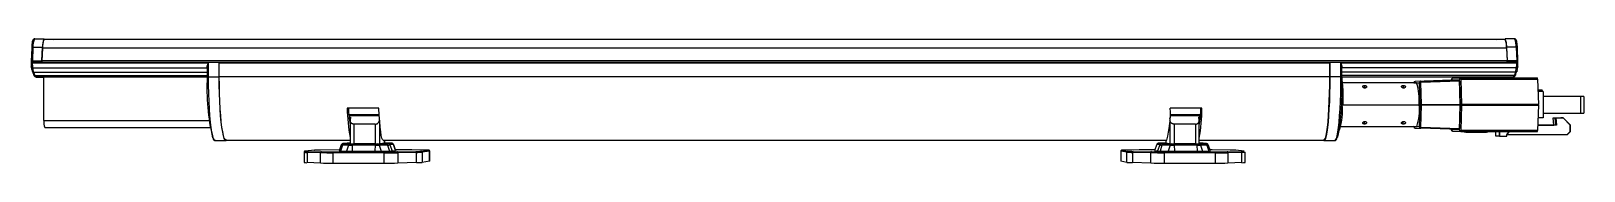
# Model space of a CAD drawing. Header units: millimetres. Extents: x -131 to 144, y -19 to 3.
import ezdxf

# ---------------------------------------------------------------- set-up
doc = ezdxf.new("R2010")
doc.units = ezdxf.units.MM

msp = doc.modelspace()

# ---------------------------------------------------------------- linework, layer by layer
at = {"color": 7, "linetype": 'Continuous', "lineweight": 25}
for p, q in [((-130.16, 3.09), (-128.47, 3.09)), ((-128.47, 3.09), (-126.86, 2.96)), ((130.47, 2.96), (-128.47, 2.96)), ((129.02, 2.96), (130.48, 3.09)), ((132.17, 3.09), (130.48, 3.09)), ((-130.68, 1.53), (-130.79, -0.87)), ((-130.45, 1.6), (-130.56, -0.8)), ((-130.45, 1.6), (-128.76, 1.6)), ((-128.87, -0.8), (-128.76, 1.6)), ((-128.76, 1.47), (-128.86, -0.8)), ((130.74, 1.47), (-128.76, 1.47)), ((130.74, 1.6), (130.84, -0.8)), ((132.43, 1.6), (130.74, 1.6)), ((130.74, 1.47), (130.83, -0.8)), ((132.43, 1.6), (132.53, -0.8)), ((132.76, -0.87), (132.66, 1.53)), ((-130.79, -0.87), (-130.79, -1.01)), ((-130.79, -1.01), (-130.79, -1.16)), ((-130.79, -1.16), (-130.79, -1.16)), ((-130.57, -1.01), (-130.57, -1.16)), ((-130.57, -1.01), (-128.88, -1.01)), ((-130.57, -1.16), (-99.35, -1.16)), ((-130.56, -0.8), (-128.87, -0.8)), ((-128.88, -1.04), (-128.88, -1.01)), ((-128.88, -1.04), (-97.44, -1.04)), ((130.83, -0.8), (-128.86, -0.8)), ((-128.83, -1.04), (-128.86, -1.04)), ((-128.86, -1.04), (130.83, -1.04)), ((-99.58, -1.9), (-99.58, -3.65)), ((-99.35, -3.64), (-99.35, -1.16)), ((-97.44, -3.64), (-97.44, -1.04)), ((-97.44, -1.04), (-97.43, -1.04)), ((99.4, -1.22), (-97.43, -1.22)), ((-97.43, -3.64), (-97.43, -1.22)), ((99.39, -1.09), (-97.42, -1.09)), ((-97.31, -1.05), (99.29, -1.05)), ((99.41, -1.04), (99.4, -1.04)), ((99.4, -3.64), (99.4, -1.22)), ((99.41, -1.04), (99.41, -3.64)), ((99.41, -1.04), (130.84, -1.04)), ((101.32, -1.16), (132.53, -1.16)), ((101.32, -1.16), (101.32, -3.64)), ((101.55, -3.65), (101.55, -1.9)), ((132.53, -0.8), (130.84, -0.8)), ((130.84, -1.01), (130.84, -1.04)), ((132.53, -1.01), (130.84, -1.01)), ((132.53, -1.01), (132.53, -1.16)), ((132.76, -1.01), (132.76, -0.87)), ((132.76, -1.16), (132.76, -1.01)), ((132.76, -1.16), (132.76, -1.16)), ((-130.37, -2.78), (-99.58, -2.78)), ((-129.89, -3.66), (-128.52, -3.71)), ((-129.89, -3.66), (-129.88, -3.67)), ((-128.52, -3.61), (-99.58, -3.61)), ((-128.52, -11.39), (-128.52, -3.61)), ((-99.58, -3.65), (-99.58, -3.65)), ((-99.35, -3.64), (-97.44, -3.64)), ((99.4, -3.64), (-97.43, -3.64)), ((101.32, -3.64), (99.41, -3.64)), ((132.35, -2.78), (101.55, -2.78)), ((101.55, -3.65), (101.55, -3.65)), ((123.26, -3.72), (101.55, -3.72)), ((114.8, -4.72), (101.66, -4.72)), ((114.3, -4.71), (115.3, -4.68)), ((114.3, -4.7), (114.3, -4.72)), ((120.97, -4.23), (114.55, -4.45)), ((115.55, -4.42), (114.55, -4.45)), ((115.42, -8.58), (115.3, -4.68)), ((122.39, -4.38), (115.53, -4.61)), ((115.65, -8.52), (115.53, -4.61)), ((115.55, -4.42), (122.36, -4.18)), ((120.94, -4.14), (120.93, -4.23)), ((120.94, -4.14), (122.39, -4.1)), ((120.97, -4.23), (122.36, -4.18)), ((122.64, -3.84), (121.18, -3.89)), ((122.53, -8.58), (122.39, -4.1)), ((122.39, -4.38), (122.52, -8.52)), ((136.19, -3.84), (122.65, -3.84)), ((122.82, -8.52), (122.68, -4.03)), ((122.68, -4.03), (136.22, -4.03)), ((123.13, -3.84), (123.28, -3.7)), ((123.21, -3.84), (123.34, -3.7)), ((123.39, -3.84), (123.55, -3.69)), ((123.47, -3.84), (123.61, -3.69)), ((123.66, -3.84), (123.82, -3.68)), ((123.74, -3.84), (123.88, -3.68)), ((124.37, -3.68), (124.39, -3.84)), ((124.96, -3.84), (124.79, -3.68)), ((124.89, -3.69), (124.91, -3.79)), ((124.98, -3.84), (125.14, -3.68)), ((125.06, -3.84), (125.21, -3.68)), ((125.69, -3.68), (125.72, -3.84)), ((126.28, -3.84), (126.12, -3.68)), ((126.22, -3.69), (126.23, -3.79)), ((126.3, -3.84), (126.47, -3.68)), ((126.39, -3.84), (126.53, -3.68)), ((127.02, -3.68), (127.04, -3.84)), ((127.61, -3.84), (127.44, -3.68)), ((127.54, -3.69), (127.55, -3.79)), ((128.12, -3.84), (127.96, -3.69)), ((128.06, -3.69), (128.07, -3.79)), ((128.64, -3.84), (128.48, -3.69)), ((130.27, -3.72), (128.51, -3.72)), ((130.27, -3.72), (131.91, -3.67)), ((130.27, -3.72), (130.28, -3.72)), ((130.28, -3.72), (131.92, -3.66)), ((131.91, -3.67), (131.92, -3.66)), ((136.22, -4.03), (136.38, -8.52)), ((101.6, -6.43), (101.6, -8.58)), ((101.75, -8.58), (101.75, -6.43)), ((137.04, -6), (136.29, -6)), ((137.24, -6.25), (136.3, -6.25)), ((137.24, -6.25), (137.24, -10.91)), ((143.84, -7.12), (137.24, -7.12)), ((143.84, -7.12), (143.84, -10.05)), ((144.45, -7.12), (143.84, -7.12)), ((144.45, -7.12), (144.45, -10.04)), ((-69.14, -9.19), (-74.76, -9.19)), ((-69.08, -10.36), (-74.45, -10.36)), ((-74.41, -10.78), (-74.17, -10.78)), ((-74.17, -10.78), (-74.21, -11.32)), ((71.04, -11.04), (71.04, -10.95)), ((71.05, -10.86), (71.08, -11.32)), ((76.49, -10.36), (71.07, -10.36)), ((76.75, -9.19), (71.12, -9.19)), ((76.45, -10.78), (76.21, -10.78)), ((76.25, -11.32), (76.21, -10.78)), ((115.3, -12.48), (115.42, -8.58)), ((115.53, -12.55), (115.65, -8.65)), ((115.65, -8.52), (122.52, -8.52)), ((115.65, -8.58), (122.52, -8.58)), ((122.52, -8.65), (115.65, -8.65)), ((122.39, -13.07), (122.53, -8.58)), ((122.52, -8.65), (122.39, -12.79)), ((122.68, -13.14), (122.82, -8.65)), ((136.38, -8.52), (122.82, -8.52)), ((136.39, -8.58), (122.82, -8.58)), ((122.82, -8.65), (136.38, -8.65)), ((136.38, -8.65), (136.22, -13.14)), ((137.24, -10.91), (136.3, -10.91)), ((137.24, -10.05), (143.84, -10.05)), ((139.01, -10.89), (140.43, -10.89)), ((139.01, -10.89), (139.36, -10.9)), ((139.12, -12.17), (139.01, -10.89)), ((139.14, -10.89), (139.49, -10.9)), ((139.36, -10.9), (140.78, -10.9)), ((139.47, -12.18), (139.36, -10.9)), ((139.49, -10.9), (139.6, -12.18)), ((140.74, -10.9), (140.38, -10.89)), ((140.78, -10.9), (140.43, -10.89)), ((142.02, -12.18), (140.74, -10.9)), ((142.07, -12.18), (140.78, -10.9)), ((143.84, -10.04), (144.45, -10.04)), ((-128.35, -12.59), (-99.08, -12.59)), ((-74.19, -11.04), (-74.38, -11.04)), ((-74.24, -12), (-74.21, -12)), ((-74.21, -11.31), (-74.21, -15.48)), ((-69.78, -12.01), (-73.58, -12.01)), ((-69.04, -11.32), (-69.02, -11.15)), ((-68.92, -12.69), (-68.89, -12.69)), ((70.92, -12.69), (70.98, -12.69)), ((70.97, -12.05), (70.98, -12.13)), ((71.04, -11.04), (71.04, -11.04)), ((75.61, -12.01), (71.81, -12.01)), ((76.43, -11.04), (76.23, -11.04)), ((76.25, -15.48), (76.25, -11.31)), ((76.25, -12), (76.31, -12)), ((101.06, -12.95), (101.17, -12.95)), ((101.35, -12.44), (114.8, -12.44)), ((114.3, -12.44), (114.3, -12.45)), ((115.3, -12.48), (114.3, -12.44)), ((114.55, -12.7), (115.55, -12.74)), ((115.53, -12.55), (122.39, -12.79)), ((122.36, -12.98), (115.55, -12.74)), ((120.93, -12.93), (120.94, -13.01)), ((122.39, -13.07), (120.94, -13)), ((121.18, -13.26), (122.64, -13.33)), ((122.65, -13.33), (136.19, -13.33)), ((136.22, -13.14), (122.68, -13.14)), ((123.15, -13.33), (123.28, -13.46)), ((123.22, -13.33), (123.35, -13.46)), ((123.35, -13.46), (123.28, -13.46)), ((123.55, -13.46), (123.35, -13.46)), ((123.41, -13.33), (123.56, -13.47)), ((123.48, -13.33), (123.62, -13.47)), ((123.62, -13.47), (123.56, -13.47)), ((123.82, -13.47), (123.62, -13.47)), ((123.66, -13.33), (123.83, -13.48)), ((123.74, -13.33), (123.89, -13.49)), ((123.89, -13.49), (123.83, -13.48)), ((124.37, -13.49), (123.89, -13.49)), ((124.39, -13.33), (124.37, -13.49)), ((124.78, -13.49), (124.37, -13.49)), ((124.95, -13.33), (124.78, -13.49)), ((124.89, -13.48), (124.79, -13.48)), ((124.91, -13.37), (124.89, -13.48)), ((125.15, -13.48), (124.89, -13.48)), ((124.99, -13.33), (125.15, -13.48)), ((125.07, -13.33), (125.21, -13.49)), ((125.21, -13.49), (125.15, -13.48)), ((125.69, -13.49), (125.21, -13.49)), ((125.72, -13.33), (125.69, -13.49)), ((126.11, -13.49), (125.69, -13.49)), ((126.28, -13.33), (126.11, -13.49)), ((126.21, -13.48), (126.11, -13.48)), ((126.23, -13.37), (126.21, -13.48)), ((126.63, -13.48), (126.21, -13.48)), ((126.79, -13.33), (126.63, -13.48)), ((126.74, -13.47), (126.64, -13.47)), ((126.75, -13.37), (126.74, -13.47)), ((127.15, -13.47), (126.74, -13.47)), ((127.31, -13.33), (127.15, -13.47)), ((128.84, -14.13), (128.84, -13.33)), ((129.48, -14.17), (129.48, -13.33)), ((129.52, -14.17), (129.52, -13.33)), ((130.77, -13.91), (131.19, -13.33)), ((130.81, -13.91), (131.23, -13.33)), ((136.26, -12.17), (139.12, -12.17)), ((139.6, -12.18), (136.26, -12.18)), ((139.47, -12.18), (139.12, -12.17)), ((141.42, -13.9), (142.02, -13.3)), ((141.46, -13.9), (142.07, -13.3)), ((142.02, -13.3), (142.02, -12.18)), ((142.07, -13.3), (142.07, -12.18)), ((-98.12, -14.92), (-96.24, -14.92)), ((-96.24, -14.84), (-74.21, -14.84)), ((-75.8, -15.7), (-76.19, -16.76)), ((-75.59, -15.71), (-75.95, -16.77)), ((-74.5, -15.73), (-75.59, -15.71)), ((-74.79, -15.4), (-75.5, -15.47)), ((-75.47, -15.47), (-75.5, -15.47)), ((-74.76, -15.4), (-75.47, -15.47)), ((-75.29, -15.48), (-74.2, -15.5)), ((-74.5, -15.73), (-74.86, -16.8)), ((-74.76, -15.4), (-74.79, -15.4)), ((-74.21, -15.39), (-74.4, -15.39)), ((-74.24, -15.48), (-74.21, -15.48)), ((-73.85, -15.73), (-73.88, -16.8)), ((-69.82, -15.73), (-73.85, -15.73)), ((-73.82, -15.5), (-69.79, -15.5)), ((-69.78, -15.49), (-73.58, -15.49)), ((-69.82, -15.73), (-69.85, -16.8)), ((-69.37, -15.5), (-67.88, -15.48)), ((-67.6, -15.71), (-69.09, -15.73)), ((-69.09, -15.73), (-68.76, -16.8)), ((-68.1, -15.39), (-69, -15.48)), ((-68.38, -14.84), (70.49, -14.84)), ((-68.14, -15.39), (-68.14, -14.84)), ((-67.07, -15.39), (-68.14, -15.38)), ((-67.6, -15.71), (-67.27, -16.77)), ((-67.52, -15.47), (-66.88, -15.4)), ((-66.56, -15.63), (-67.2, -15.69)), ((-67.2, -15.69), (-66.81, -16.76)), ((-66.56, -15.63), (-66.18, -16.68)), ((-66.17, -16.68), (-66.55, -15.63)), ((68.72, -15.63), (68.34, -16.68)), ((68.73, -15.63), (68.35, -16.68)), ((69.26, -15.69), (68.73, -15.63)), ((69.26, -15.69), (68.87, -16.76)), ((69.05, -15.4), (69.58, -15.47)), ((70.33, -15.38), (69.25, -15.39)), ((69.65, -15.71), (69.31, -16.77)), ((71.11, -15.73), (69.65, -15.71)), ((69.92, -15.48), (71.38, -15.5)), ((71.04, -15.48), (70.29, -15.39)), ((70.33, -14.84), (70.33, -15.4)), ((71.11, -15.73), (70.77, -16.8)), ((71.8, -15.5), (75.83, -15.5)), ((75.61, -15.49), (71.81, -15.49)), ((71.82, -15.73), (71.85, -16.8)), ((75.85, -15.73), (71.82, -15.73)), ((75.85, -15.73), (75.88, -16.8)), ((76.22, -15.5), (77.34, -15.48)), ((76.25, -14.84), (98.35, -14.84)), ((76.58, -15.39), (76.25, -15.39)), ((76.25, -15.48), (76.28, -15.48)), ((77.63, -15.71), (76.51, -15.73)), ((76.51, -15.73), (76.87, -16.8)), ((77.53, -15.47), (76.93, -15.4)), ((76.97, -15.41), (76.93, -15.4)), ((77.57, -15.47), (76.97, -15.41)), ((77.57, -15.47), (77.53, -15.47)), ((77.63, -15.71), (77.99, -16.77)), ((78.25, -16.76), (77.86, -15.7)), ((98.35, -14.92), (100.24, -14.92)), ((129.48, -14.17), (128.84, -14.13)), ((129.48, -14.17), (130.81, -14.17)), ((130.77, -14.17), (130.77, -13.91)), ((130.81, -14.17), (130.81, -13.91)), ((141.46, -13.9), (130.82, -13.9)), ((-82.41, -16.99), (-82.41, -18.8)), ((-80.53, -16.64), (-82.22, -16.81)), ((-82.22, -16.81), (-82.2, -16.81)), ((-80.51, -16.64), (-82.2, -16.81)), ((-81.88, -17.01), (-81.88, -18.83)), ((-79.48, -17.06), (-81.88, -17.01)), ((-79.48, -18.9), (-81.88, -18.83)), ((-81.72, -16.84), (-79.32, -16.89)), ((-80.53, -16.64), (-80.51, -16.64)), ((-76.19, -16.56), (-79.48, -16.61)), ((-79.48, -18.9), (-79.48, -17.06)), ((-77.28, -17.08), (-77.28, -18.91)), ((-68.22, -17.08), (-77.28, -17.08)), ((-77.28, -18.91), (-68.22, -18.91)), ((-77.27, -16.9), (-68.2, -16.9)), ((-76.12, -16.56), (-76.19, -16.56)), ((-75.95, -16.77), (-74.86, -16.8)), ((-73.88, -16.8), (-69.85, -16.8)), ((-73.88, -16.88), (-71.26, -16.88)), ((-70.91, -16.84), (-73.51, -16.84)), ((-68.76, -16.8), (-67.27, -16.77)), ((-68.22, -18.91), (-68.22, -17.08)), ((-66.81, -16.76), (-66.18, -16.68)), ((-65.28, -16.55), (-66.21, -16.55)), ((-65.93, -16.89), (-62.61, -16.84)), ((-62.46, -17.01), (-65.78, -17.06)), ((-65.78, -17.06), (-65.78, -18.9)), ((-62.46, -18.83), (-65.78, -18.9)), ((-60.85, -16.61), (-63.29, -16.56)), ((-63.28, -16.56), (-63.29, -16.56)), ((-60.85, -16.61), (-63.28, -16.56)), ((-62.46, -18.83), (-62.46, -17.01)), ((-61.62, -16.81), (-60.32, -16.64)), ((-60.15, -16.81), (-61.45, -16.98)), ((-61.45, -16.98), (-61.45, -18.8)), ((-60.15, -18.59), (-61.45, -18.8)), ((-60.85, -16.61), (-60.85, -16.61)), ((-60.15, -18.59), (-60.15, -16.81)), ((-60.13, -18.59), (-60.13, -16.8)), ((62.37, -16.8), (62.37, -18.59)), ((62.38, -18.59), (62.37, -18.59)), ((62.38, -16.81), (62.38, -18.59)), ((63.44, -16.98), (62.38, -16.81)), ((63.44, -18.8), (62.38, -18.59)), ((62.55, -16.64), (63.61, -16.81)), ((65.63, -16.56), (63.12, -16.61)), ((63.12, -16.61), (63.13, -16.61)), ((65.63, -16.56), (63.13, -16.61)), ((63.44, -18.8), (63.44, -16.98)), ((64.41, -17.01), (64.41, -18.83)), ((67.66, -17.06), (64.41, -17.01)), ((67.66, -18.9), (64.41, -18.83)), ((64.56, -16.84), (67.81, -16.89)), ((65.63, -16.56), (65.63, -16.56)), ((68.39, -16.55), (67.64, -16.55)), ((67.66, -18.9), (67.66, -17.06)), ((68.35, -16.68), (68.87, -16.76)), ((69.31, -16.77), (70.77, -16.8)), ((70.06, -16.9), (79.13, -16.9)), ((70.07, -17.08), (70.07, -18.91)), ((79.14, -17.08), (70.07, -17.08)), ((70.07, -18.91), (79.14, -18.91)), ((71.85, -16.8), (75.88, -16.8)), ((75.46, -16.84), (72.85, -16.84)), ((73.15, -16.88), (75.76, -16.88)), ((76.87, -16.8), (77.99, -16.77)), ((81.76, -16.61), (78.53, -16.56)), ((79.14, -18.91), (79.14, -17.08)), ((81.2, -16.89), (83.68, -16.84)), ((83.84, -17.01), (81.36, -17.06)), ((81.36, -17.06), (81.36, -18.9)), ((83.84, -18.83), (81.36, -18.9)), ((84.2, -16.81), (82.75, -16.64)), ((82.75, -16.64), (82.77, -16.64)), ((84.22, -16.81), (82.77, -16.64)), ((83.84, -18.83), (83.84, -17.01)), ((84.2, -16.81), (84.22, -16.81)), ((84.39, -18.8), (84.39, -16.98))]:
    msp.add_line(p, q, dxfattribs=at)
at = {"color": 8, "linetype": 'Continuous', "lineweight": 25}
for p, q in [((-130.52, -2.05), (-99.58, -2.05)), ((132.49, -2.05), (101.55, -2.05)), ((-130.11, -3.41), (-99.58, -3.41)), ((-129.88, -3.67), (-128.52, -3.67)), ((-128.52, -3.71), (-129.88, -3.67)), ((132.12, -3.41), (101.55, -3.41)), ((131.91, -3.67), (101.55, -3.67)), ((105.55, -5.16), (105.55, -5.62)), ((112.42, -5.16), (112.42, -5.62)), ((114.3, -4.7), (114.3, -4.71)), ((114.3, -4.71), (114.3, -4.72)), ((120.94, -4.14), (120.93, -4.23)), ((120.94, -4.14), (120.94, -4.14)), ((101.6, -6.43), (101.52, -6.43)), ((101.75, -6.43), (101.6, -6.43)), ((-74.44, -10.49), (-69.07, -10.49)), ((71.07, -10.49), (76.48, -10.49)), ((101.44, -8.58), (101.6, -8.58)), ((101.6, -8.58), (101.75, -8.58)), ((101.75, -8.58), (115.23, -8.58)), ((-128.52, -11.39), (-99.23, -11.39)), ((-73.58, -12.01), (-73.58, -15.49)), ((-69.78, -12.01), (-69.78, -15.49)), ((-69.04, -11.32), (-69.04, -15.48)), ((-68.83, -13.17), (-68.84, -13.17)), ((70.91, -13.17), (70.87, -13.17)), ((71.08, -11.32), (71.08, -15.48)), ((71.81, -12.01), (71.81, -15.49)), ((75.61, -12.01), (75.61, -15.49)), ((105.55, -12), (105.55, -11.54)), ((112.42, -12), (112.42, -11.54)), ((114.3, -12.44), (114.3, -12.44)), ((114.3, -12.44), (114.3, -12.45)), ((120.93, -12.93), (120.94, -13)), ((120.94, -13), (120.94, -13.01)), ((-74.24, -15.48), (-74.24, -15.48)), ((-68.14, -14.84), (-68.14, -15.39)), ((70.33, -14.84), (70.33, -15.4)), ((76.28, -15.48), (76.28, -15.48)), ((-73.51, -16.88), (-73.51, -16.84)), ((-70.91, -16.88), (-70.91, -16.84)), ((62.38, -16.81), (62.37, -16.8)), ((72.85, -16.88), (72.85, -16.84)), ((75.46, -16.88), (75.46, -16.84))]:
    msp.add_line(p, q, dxfattribs=at)
at = {"color": 8, "linetype": 'Continuous', "lineweight": 25, "flags": 128}
for points in [[(-130.45, 1.6), (-130.5, 1.6), (-130.55, 1.6), (-130.59, 1.59), (-130.63, 1.58), (-130.65, 1.57), (-130.67, 1.55), (-130.68, 1.54), (-130.68, 1.53)], [(132.66, 1.53), (132.66, 1.54), (132.65, 1.55), (132.63, 1.57), (132.61, 1.58), (132.57, 1.59), (132.53, 1.6), (132.48, 1.6), (132.43, 1.6)], [(-130.56, -0.8), (-130.61, -0.8), (-130.66, -0.8), (-130.7, -0.81), (-130.74, -0.82), (-130.76, -0.83), (-130.78, -0.85), (-130.79, -0.86), (-130.79, -0.87)], [(132.76, -0.87), (132.76, -0.86), (132.75, -0.85), (132.73, -0.83), (132.71, -0.82), (132.67, -0.81), (132.63, -0.8), (132.58, -0.8), (132.53, -0.8)], [(-98.12, -14.92), (-98.27, -14.84), (-98.43, -14.56), (-98.58, -14.09), (-98.73, -13.45), (-98.86, -12.63), (-98.98, -11.66), (-99.09, -10.55), (-99.18, -9.32), (-99.25, -7.99), (-99.31, -6.58), (-99.34, -5.13), (-99.35, -3.64)], [(101.32, -3.64), (101.31, -5.13), (101.28, -6.58), (101.23, -7.99), (101.17, -9.32), (101.09, -10.55), (101, -11.66), (100.89, -12.63), (100.77, -13.45), (100.64, -14.09), (100.51, -14.56), (100.37, -14.84), (100.24, -14.92)], [(-75.47, -15.47), (-75.48, -15.47), (-75.47, -15.47), (-75.47, -15.47)], [(-66.55, -15.63), (-66.55, -15.63), (-66.56, -15.63)], [(68.73, -15.63), (68.72, -15.63), (68.72, -15.63)], [(77.52, -15.47), (77.53, -15.47), (77.53, -15.47), (77.53, -15.47)], [(-82.2, -16.81), (-82.23, -16.81), (-82.23, -16.81)], [(-60.32, -16.64), (-60.3, -16.63), (-60.31, -16.63), (-60.34, -16.63), (-60.4, -16.62), (-60.48, -16.62), (-60.52, -16.62)], [(-60.13, -16.8), (-60.13, -16.8), (-60.15, -16.81)], [(84.19, -16.82), (84.21, -16.81), (84.22, -16.81), (84.2, -16.81)]]:
    msp.add_lwpolyline(points, dxfattribs=at)
at = {"color": 7, "linetype": 'Continuous', "lineweight": 25, "flags": 128}
for points in [[(-130.52, -2.05), (-130.57, -2.05), (-130.61, -2.04), (-130.66, -2.02), (-130.69, -2), (-130.72, -1.98), (-130.74, -1.94), (-130.75, -1.91), (-130.75, -1.88)], [(132.72, -1.88), (132.72, -1.91), (132.71, -1.94), (132.69, -1.98), (132.67, -2), (132.63, -2.02), (132.59, -2.04), (132.54, -2.05), (132.49, -2.05)], [(-96.09, -14.84), (-96.23, -14.92), (-96.38, -14.84), (-96.54, -14.56), (-96.69, -14.09), (-96.83, -13.45), (-96.96, -12.63), (-97.08, -11.66), (-97.19, -10.55), (-97.28, -9.32), (-97.35, -7.99), (-97.4, -6.58), (-97.43, -5.13), (-97.44, -3.64)], [(-96.24, -14.84), (-96.38, -14.75), (-96.54, -14.48), (-96.68, -14.01), (-96.83, -13.37), (-96.96, -12.57), (-97.08, -11.6), (-97.18, -10.5), (-97.27, -9.28), (-97.34, -7.96), (-97.39, -6.56), (-97.42, -5.12), (-97.43, -3.64)], [(99.41, -3.64), (99.4, -5.13), (99.37, -6.58), (99.33, -7.99), (99.26, -9.32), (99.19, -10.55), (99.09, -11.66), (98.99, -12.63), (98.87, -13.45), (98.75, -14.09), (98.62, -14.56), (98.48, -14.84), (98.34, -14.92), (98.22, -14.84)], [(98.35, -14.84), (98.48, -14.75), (98.62, -14.48), (98.75, -14.01), (98.87, -13.37), (98.98, -12.57), (99.09, -11.6), (99.18, -10.5), (99.26, -9.28), (99.32, -7.96), (99.36, -6.56), (99.39, -5.12), (99.4, -3.64)], [(101.55, -3.65), (101.54, -5.16), (101.51, -6.64), (101.46, -8.07), (101.39, -9.41), (101.31, -10.64), (101.21, -11.74), (101.1, -12.69), (100.97, -13.46), (100.84, -14.05), (100.7, -14.45), (100.68, -14.49)], [(-68.38, -14.84), (-68.49, -14.75), (-68.6, -14.47), (-68.71, -14), (-68.81, -13.35), (-68.91, -12.53), (-68.99, -11.55), (-69.07, -10.43), (-69.14, -9.19)], [(-68.14, -15.39), (-68.11, -15.39), (-68.1, -15.39)], [(-66.88, -15.4), (-66.87, -15.4), (-66.88, -15.4), (-66.89, -15.4), (-66.91, -15.4), (-66.93, -15.4), (-66.97, -15.4), (-67.01, -15.4), (-67.07, -15.39)], [(69.25, -15.39), (69.2, -15.4), (69.15, -15.4), (69.11, -15.4), (69.08, -15.4), (69.06, -15.4), (69.05, -15.4), (69.05, -15.4), (69.05, -15.4)], [(70.29, -15.39), (70.3, -15.39), (70.33, -15.39)], [(-73.51, -16.84), (-74.19, -16.84), (-74.83, -16.84), (-75.35, -16.85), (-75.71, -16.85), (-75.87, -16.86), (-75.82, -16.87), (-75.57, -16.87), (-75.12, -16.88), (-74.54, -16.88), (-73.88, -16.88)], [(-71.26, -16.88), (-70.58, -16.88), (-69.94, -16.88), (-69.42, -16.87), (-69.07, -16.87), (-68.91, -16.86), (-68.96, -16.85), (-69.22, -16.85), (-69.66, -16.84), (-70.24, -16.84), (-70.91, -16.84)], [(-66.18, -16.68), (-66.17, -16.68), (-66.17, -16.68)], [(-60.13, -18.59), (-60.13, -18.59), (-60.15, -18.59)], [(63.13, -16.61), (62.98, -16.61), (62.84, -16.62), (62.74, -16.62), (62.65, -16.62), (62.59, -16.63), (62.55, -16.63), (62.54, -16.63), (62.55, -16.64)], [(68.34, -16.68), (68.34, -16.68), (68.35, -16.68)], [(72.85, -16.84), (72.19, -16.84), (71.6, -16.84), (71.15, -16.85), (70.89, -16.85), (70.82, -16.86), (70.97, -16.87), (71.32, -16.87), (71.84, -16.88), (72.47, -16.88), (73.15, -16.88)], [(75.76, -16.88), (76.43, -16.88), (77.02, -16.88), (77.46, -16.87), (77.73, -16.87), (77.79, -16.86), (77.63, -16.85), (77.28, -16.85), (76.76, -16.84), (76.14, -16.84), (75.46, -16.84)], [(78.53, -16.56), (78.35, -16.56), (78.17, -16.56)], [(84.37, -16.98), (84.39, -16.98), (84.39, -16.98)]]:
    msp.add_lwpolyline(points, dxfattribs=at)
at = {"color": 7, "linetype": 'Continuous', "lineweight": 25}
for centre, radius, start, end in [((-128.02, 1.89), 2.45, 150.8789, 186.8407), ((-126.3, 1.89), 2.48, 151.2011, 186.7849), ((-126.3, 1.76), 2.48, 151.2123, 186.7788), ((128.07, 1.77), 2.69, 353.6738, 26.3041), ((128.07, 1.9), 2.68, 353.668, 26.3146), ((129.79, 1.9), 2.65, 353.6055, 26.6452), ((-125.13, -1.2), 5.66, 179.6018, 186.8872), ((-127.15, -1.47), 3.62, 186.3841, 197.1006), ((-125.9, -1.01), 4.66, 177.4431, 180.0252), ((-123.48, -1.21), 7.09, 179.6021, 186.8764), ((-112.48, 4.56), 19.47, 201.9418, 203.3475), ((-126.59, -1.62), 3.95, 186.3585, 197.1357), ((-124.16, -1.01), 4.72, 177.4744, 180.0249), ((-97.13, -1.18), 0.306, 161.5155, 186.0666), ((99.06, -1.18), 0.345, 354.6153, 16.2907), ((125.63, -1.01), 5.21, 359.9774, 2.2877), ((128.21, -1.62), 4.3, 344.3944, 354.2465), ((113.13, 4.37), 20.66, 338.6192, 339.9639), ((124.73, -1.21), 7.81, 353.7611, 0.3625), ((127.39, -1.01), 5.14, 359.9771, 2.319), ((128.8, -1.48), 3.94, 344.4237, 354.2218), ((126.53, -1.2), 6.23, 353.7501, 0.363), ((-111.62, 4.56), 20.13, 201.3856, 203.3096), ((-130.12, -3.17), 0.24, 178.4368, 271.9466), ((-129.76, -3.33), 0.355, 192.1819, 250.0279), ((-61.54, -5.68), 38.09, 176.9359, 193.3232), ((114.56, -4.71), 0.257, 91.8453, 178.145), ((114.56, -4.71), 0.256, 92, 180), ((104.94, -7.77), 10.32, 355.4748, 17.157), ((115.56, -4.68), 0.258, 92, 180), ((115.5, -4.95), 0.336, 84.911, 126.9705), ((115.99, -4.56), 0.462, 162.7615, 186.8233), ((121.19, -4.15), 0.257, 91.8153, 178.0193), ((122.65, -4.1), 0.259, 90, 180), ((122.62, -4.45), 0.419, 82.5531, 123.9599), ((122.3, -3.99), 0.38, 354.1339, 23.5569), ((131.78, -3.35), 0.343, 292.905, 350.3889), ((112.23, 4.36), 21.35, 338.6582, 340.449), ((132.13, -3.17), 0.241, 268.1006, 1.2729), ((135.88, -3.99), 0.346, 353.6153, 26.1158), ((136.57, -6.19), 0.511, 352.8744, 22.3449), ((-45.62, -8.73), 29.15, 180.9172, 191.1874), ((-53.49, -8.28), 21.08, 182.4733, 190.4712), ((54.25, -10.16), 16.9, 343.9408, 3.2872), ((44.78, -8.88), 31.97, 349.8561, 359.4405), ((53.95, -8.45), 22.63, 350.2678, 358.1313), ((107.52, -9.68), 7.79, 339.2763, 8.0919), ((115.62, -8.86), 0.34, 84.9312, 126.4972), ((115.62, -8.31), 0.338, 233.3274, 275.0753), ((118.02, -8.58), 2.37, 178.4277, 180.0101), ((118.02, -8.58), 2.37, 179.9898, 181.5727), ((122.77, -8.94), 0.425, 82.631, 123.4433), ((122.77, -8.23), 0.423, 236.3897, 277.3934), ((120.71, -8.58), 2.11, 359.9879, 1.8062), ((120.71, -8.58), 2.11, 358.1932, 0.0123), ((134.49, -8.58), 1.89, 359.9866, 2.0184), ((134.49, -8.58), 1.89, 357.981, 0.0136), ((-126.27, -11.69), 2.27, 172.468, 203.5391), ((66.38, -12.42), 4.61, 354.9672, 3.641), ((114.56, -12.44), 0.256, 180, 268), ((114.56, -12.44), 0.257, 181.8534, 267.5664), ((115.5, -12.22), 0.335, 232.8555, 275.0947), ((115.56, -12.48), 0.258, 180, 268), ((115.99, -12.61), 0.46, 173.1344, 197.3007), ((121.19, -13), 0.257, 181.9782, 267.4537), ((122.62, -12.72), 0.417, 235.8743, 277.4706), ((122.65, -13.07), 0.262, 267.2785, 270), ((122.3, -13.18), 0.378, 336.3539, 5.9207), ((135.88, -13.18), 0.344, 333.7868, 6.4436), ((-75.28, -15.8), 0.323, 91.5924, 162.8946), ((-75.28, -12.37), 3.11, 266.464, 269.8003), ((-74.37, -24.19), 8.79, 90.1728, 92.5289), ((-74.19, -15.82), 0.324, 91.6035, 162.9152), ((-73.94, 29.54), 45.27, 269.289, 270.1171), ((-73.77, 1), 16.49, 268.3546, 270.6614), ((-73.88, 11.66), 27.15, 269.3099, 270.1136), ((-73.22, -15.69), 0.626, 162.5973, 183.9172), ((-69.16, -15.69), 0.656, 163.4316, 183.7465), ((-69.75, 46.37), 62.1, 269.9356, 270.6022), ((-69.75, 21.75), 37.24, 269.9375, 270.5846), ((-69.61, 14.79), 30.27, 269.6777, 271.1577), ((-69.39, -15.8), 0.302, 14.0276, 86.7004), ((-67.9, -7.29), 8.18, 270.1434, 272.6445), ((-67.89, -15.78), 0.302, 14.057, 86.7189), ((-67.62, -6.71), 9, 270.1462, 272.7276), ((-67.52, -15.81), 0.344, 20, 90), ((-66.88, -15.74), 0.341, 20, 90), ((69.05, -15.74), 0.341, 90, 160), ((69.58, -15.81), 0.344, 90, 160), ((69.66, -7.86), 7.85, 267.0824, 269.9217), ((69.93, -8.34), 7.14, 267.1715, 269.9222), ((69.94, -15.78), 0.303, 93.1307, 165.6918), ((71.64, 13.5), 28.99, 268.8138, 270.3405), ((71.4, -15.8), 0.304, 93.1485, 165.7205), ((71.75, 44.89), 60.62, 269.3902, 270.0679), ((71.76, 20.86), 36.36, 269.408, 270.0658), ((71.05, -15.69), 0.778, 356.8182, 13.8904), ((75.8, 1.95), 17.44, 269.3788, 271.5912), ((75.12, -15.69), 0.735, 356.637, 14.7377), ((75.88, 12.4), 27.9, 269.8914, 270.6803), ((75.95, 30.78), 46.51, 269.8881, 270.7008), ((76.21, -15.82), 0.322, 16.8427, 88.2726), ((76.57, -23.1), 7.71, 87.3028, 89.8846), ((77.31, -11.51), 3.96, 270.3597, 273.0784), ((77.33, -15.8), 0.321, 16.8639, 88.2842), ((-82, -16.16), 2.68, 261.21, 272.4049), ((-81.74, -11.42), 5.42, 264.8336, 270.2047), ((-81.72, -17), 0.169, 92.4888, 181.978), ((-79.4, -38.96), 22.35, 90.2267, 92.8609), ((-79.31, -17.06), 0.17, 92.5287, 182.0101), ((-77.6, 112.07), 129.14, 269.1636, 270.1394), ((-77.6, 88.8), 107.71, 268.9971, 270.1671), ((-77.56, 105.99), 122.89, 269.1797, 270.1367), ((-76.75, -17.03), 0.532, 165.4664, 184.6506), ((-75.97, -14.5), 2.27, 264.3783, 270.4545), ((-74.02, 42.97), 59.77, 269.1921, 270.1332), ((-69.74, 65.2), 82, 269.9267, 270.6843), ((-67.63, -17.03), 0.592, 166.9909, 184.1794), ((-67.98, 160.86), 177.94, 269.9237, 270.7067), ((-67.98, 129.49), 148.4, 269.9085, 270.8474), ((-67.98, 152.41), 169.31, 269.9252, 270.6932), ((-67.3, -7.75), 9.02, 270.1643, 273.1033), ((-65.95, -17.05), 0.164, 355.8503, 84.7264), ((-65.01, -143.31), 126.76, 89.2233, 90.1246), ((-62.66, 1.71), 18.55, 270.1361, 273.2043), ((-62.63, -17), 0.163, 355.8937, 84.7895), ((-62.51, 1.62), 18.63, 270.1378, 273.269), ((-62.51, -3.28), 15.55, 270.166, 273.9184), ((-61.62, -16.98), 0.173, 0, 90), ((-61.32, -41.55), 24.94, 88.1807, 88.9388), ((-60.32, -16.81), 0.17, 0, 90), ((62.55, -16.81), 0.17, 90, 180), ((63.61, -16.98), 0.173, 90, 180), ((64.43, -0.83), 16.18, 266.4954, 269.9494), ((64.43, -5.32), 13.51, 265.7994, 269.9384), ((64.58, -0.72), 16.11, 266.565, 269.9492), ((64.58, -17), 0.164, 94.9748, 183.9363), ((67.37, -146.66), 130.12, 89.8808, 90.766), ((67.83, -17.05), 0.165, 95.0358, 183.9788), ((69.83, 156.57), 173.64, 269.2843, 270.0805), ((69.83, 125.91), 144.82, 269.1418, 270.0965), ((69.84, 148.33), 165.23, 269.298, 270.0789), ((69.33, -8.91), 7.87, 266.6801, 269.9133), ((69.37, -17.03), 0.71, 356.5092, 10.812), ((71.74, 63.24), 80.05, 269.3071, 270.0772), ((76.02, 44.61), 61.41, 269.8727, 270.7964), ((78.04, -15.01), 1.77, 268.3476, 276.6697), ((79.41, 109.42), 126.32, 269.8695, 270.8084), ((78.52, -17.03), 0.623, 356.0257, 12.3509), ((79.45, 115.67), 132.75, 269.8669, 270.8242), ((79.45, 91.8), 110.71, 269.8404, 270.9883), ((81.19, -17.06), 0.169, 357.8153, 87.2647), ((81.7, -36.27), 19.66, 86.9548, 89.8338), ((83.62, -8.03), 8.81, 270.3862, 273.7581), ((83.67, -17), 0.168, 357.8484, 87.3062), ((83.87, -14.32), 4.52, 269.5656, 276.6324)]:
    msp.add_arc(centre, radius, start, end, dxfattribs=at)
at = {"color": 8, "linetype": 'Continuous', "lineweight": 25}
for centre, radius, start, end in [((-130.63, -7.93), 6.92, 89.4653, 91.3347), ((-130.63, -8.23), 7.08, 89.4773, 91.305), ((132.6, -8.12), 7.11, 88.6779, 90.5209), ((132.6, -8.43), 7.27, 88.7067, 90.5096), ((-99.41, -15.66), 12.02, 89.6912, 90.8024), ((101.38, -15.99), 12.34, 89.2048, 90.301), ((84.18, -6.34), 17.42, 359.6916, 4.8167), ((121.19, -4.14), 0.256, 91.9936, 180), ((90.82, -9.74), 10.84, 342.8052, 6.1554), ((121.19, -13), 0.256, 180, 267.2785), ((122.65, -13.07), 0.259, 180, 267.2785), ((-75.63, -14.18), 1.53, 263.7762, 271.6825), ((77.65, -13.14), 2.56, 269.6933, 274.7165), ((-82, -13.81), 3.2, 262.6563, 272.0168), ((83.87, -11.6), 5.41, 269.6345, 275.5361)]:
    msp.add_arc(centre, radius, start, end, dxfattribs=at)
at = {"color": 7, "linetype": 'Continuous', "lineweight": 25}
for points, knots in [([(-130.14, 3.09), (-130.19, 3.08), (-130.29, 3.07), (-130.4, 2.99), (-130.48, 2.88), (-130.54, 2.7), (-130.61, 2.38), (-130.66, 1.96), (-130.67, 1.65), (-130.68, 1.53)], [0, 0, 0, 0, 0.079737, 0.150849, 0.236229, 0.391254, 0.617062, 0.854538, 1, 1, 1, 1]), ([(132.66, 1.53), (132.66, 1.63), (132.64, 1.9), (132.61, 2.31), (132.54, 2.7), (132.48, 2.89), (132.35, 3.04), (132.23, 3.09), (132.16, 3.09), (132.14, 3.09)], [0, 0, 0, 0, 0.1166312, 0.3418525, 0.5707998, 0.815147, 0.9010424, 0.9731514, 1, 1, 1, 1]), ([(-130.61, -2.54), (-130.61, -2.55), (-130.61, -2.58), (-130.6, -2.62), (-130.58, -2.66), (-130.56, -2.69), (-130.53, -2.72), (-130.5, -2.74), (-130.47, -2.76), (-130.43, -2.77), (-130.4, -2.78), (-130.38, -2.78), (-130.37, -2.78)], [0, 0, 0, 0, 0.116894, 0.230035, 0.339424, 0.445059, 0.546939, 0.645063, 0.739432, 0.830045, 0.916901, 1, 1, 1, 1]), ([(-128.86, -1.04), (-128.86, -1.01), (-128.86, -0.96), (-128.86, -0.88), (-128.86, -0.83), (-128.86, -0.8)], [0, 0, 0, 0, 0.337817, 0.669969, 1, 1, 1, 1]), ([(-99.58, -1.94), (-99.58, -1.92), (-99.58, -1.89), (-99.58, -1.83), (-99.57, -1.77), (-99.55, -1.7), (-99.53, -1.62), (-99.5, -1.52), (-99.44, -1.36), (-99.38, -1.23), (-99.35, -1.16)], [0, 0, 0, 0, 0.0711586, 0.1478483, 0.2304438, 0.3192449, 0.4144931, 0.5163837, 0.7153118, 1, 1, 1, 1]), ([(101.32, -1.16), (101.33, -1.2), (101.36, -1.26), (101.41, -1.36), (101.44, -1.46), (101.49, -1.57), (101.52, -1.7), (101.55, -1.83), (101.55, -1.9), (101.55, -1.94)], [0, 0, 0, 0, 0.144051, 0.246272, 0.377316, 0.492166, 0.685653, 0.854226, 1, 1, 1, 1]), ([(132.6, -2.54), (132.6, -2.55), (132.6, -2.58), (132.59, -2.63), (132.57, -2.67), (132.54, -2.7), (132.52, -2.73), (132.48, -2.75), (132.45, -2.76), (132.42, -2.77), (132.38, -2.78), (132.36, -2.78), (132.35, -2.78)], [0, 0, 0, 0, 0.121617, 0.2384337, 0.3504485, 0.4576601, 0.5600673, 0.6576688, 0.7504636, 0.8384509, 0.9216299, 1, 1, 1, 1]), ([(-130.34, -3.26), (-130.31, -3.32), (-130.25, -3.44), (-130.14, -3.6), (-129.97, -3.64), (-129.89, -3.66)], [0, 0, 0, 0, 0.304432, 0.664884, 1, 1, 1, 1]), ([(101.75, -6.43), (101.75, -6.33), (101.75, -6.02), (101.74, -5.53), (101.7, -5.02), (101.66, -4.62), (101.61, -4.41), (101.56, -4.3), (101.48, -4.21), (101.41, -4.2), (101.37, -4.2)], [0, 0, 0, 0, 0.093086, 0.271802, 0.451272, 0.631783, 0.816055, 0.903916, 0.9584, 1, 1, 1, 1]), ([(105.62, -5.62), (105.61, -5.62), (105.57, -5.62), (105.52, -5.61), (105.47, -5.6), (105.43, -5.58), (105.36, -5.54), (105.28, -5.47), (105.24, -5.38), (105.24, -5.29), (105.3, -5.22), (105.38, -5.19), (105.46, -5.17), (105.52, -5.16), (105.55, -5.16)], [0, 0, 0, 0, 0.043757, 0.086709, 0.13032, 0.175989, 0.224939, 0.355091, 0.491015, 0.632008, 0.764088, 0.845638, 0.922008, 1, 1, 1, 1]), ([(105.55, -5.16), (105.57, -5.16), (105.61, -5.16), (105.67, -5.17), (105.72, -5.18), (105.77, -5.2), (105.84, -5.23), (105.91, -5.29), (105.94, -5.38), (105.92, -5.47), (105.86, -5.54), (105.79, -5.59), (105.71, -5.62), (105.65, -5.62), (105.62, -5.62)], [0, 0, 0, 0, 0.048482, 0.095372, 0.142311, 0.190938, 0.24273, 0.374876, 0.515786, 0.648774, 0.776228, 0.856008, 0.928438, 1, 1, 1, 1]), ([(112.5, -5.62), (112.48, -5.62), (112.45, -5.62), (112.4, -5.61), (112.35, -5.6), (112.3, -5.58), (112.23, -5.54), (112.16, -5.47), (112.11, -5.38), (112.11, -5.29), (112.17, -5.22), (112.25, -5.19), (112.33, -5.17), (112.39, -5.16), (112.42, -5.16)], [0, 0, 0, 0, 0.043757, 0.086709, 0.13032, 0.175989, 0.224939, 0.355091, 0.491015, 0.632008, 0.764088, 0.845638, 0.922008, 1, 1, 1, 1]), ([(112.42, -5.16), (112.44, -5.16), (112.48, -5.16), (112.54, -5.17), (112.59, -5.18), (112.64, -5.2), (112.71, -5.23), (112.79, -5.29), (112.81, -5.38), (112.8, -5.47), (112.74, -5.54), (112.66, -5.59), (112.58, -5.62), (112.53, -5.62), (112.5, -5.62)], [0, 0, 0, 0, 0.048482, 0.095372, 0.142311, 0.190938, 0.24273, 0.374876, 0.515786, 0.648774, 0.776228, 0.856008, 0.928438, 1, 1, 1, 1]), ([(122.39, -4.38), (122.39, -4.36), (122.39, -4.33), (122.38, -4.3), (122.38, -4.26), (122.38, -4.23), (122.37, -4.19), (122.36, -4.19), (122.36, -4.18)], [0, 0, 0, 0, 0.1320891, 0.2593308, 0.3818446, 0.4997649, 0.7043417, 1, 1, 1, 1]), ([(131.92, -3.66), (132, -3.64), (132.16, -3.6), (132.27, -3.44), (132.32, -3.32), (132.35, -3.25)], [0, 0, 0, 0, 0.325402, 0.639285, 1, 1, 1, 1]), ([(115.65, -8.58), (115.65, -8.58), (115.64, -8.58), (115.63, -8.58), (115.6, -8.58), (115.57, -8.58), (115.54, -8.58), (115.49, -8.58), (115.45, -8.58), (115.43, -8.58), (115.42, -8.58), (115.42, -8.58)], [0, 0, 0, 0, 0.0295222, 0.0669876, 0.1137304, 0.228616, 0.344218, 0.4624981, 0.7141986, 0.8801658, 1, 1, 1, 1]), ([(122.82, -8.58), (122.82, -8.58), (122.8, -8.58), (122.77, -8.58), (122.74, -8.59), (122.69, -8.58), (122.64, -8.58), (122.6, -8.58), (122.57, -8.58), (122.54, -8.58), (122.54, -8.58), (122.53, -8.58)], [0, 0, 0, 0, 0.046895, 0.104407, 0.211098, 0.309588, 0.444078, 0.599788, 0.704104, 0.852242, 1, 1, 1, 1]), ([(-73.58, -12.01), (-73.6, -12.01), (-73.64, -12.01), (-73.71, -12), (-73.77, -11.98), (-73.83, -11.96), (-73.9, -11.93), (-73.99, -11.87), (-74.07, -11.79), (-74.14, -11.69), (-74.18, -11.58), (-74.21, -11.46), (-74.21, -11.37), (-74.21, -11.32)], [0, 0, 0, 0, 0.048327, 0.097462, 0.147802, 0.199715, 0.253538, 0.359556, 0.478362, 0.589832, 0.718702, 0.834512, 1, 1, 1, 1]), ([(-69.78, -12.01), (-69.76, -12.01), (-69.72, -12.01), (-69.65, -12), (-69.59, -11.98), (-69.52, -11.96), (-69.44, -11.93), (-69.35, -11.87), (-69.25, -11.78), (-69.17, -11.68), (-69.1, -11.57), (-69.05, -11.45), (-69.04, -11.36), (-69.04, -11.32)], [0, 0, 0, 0, 0.0493703, 0.0985917, 0.1485058, 0.1999207, 0.2535763, 0.3617849, 0.4783897, 0.5950152, 0.7187007, 0.8575018, 1, 1, 1, 1]), ([(71.81, -12.01), (71.79, -12.01), (71.75, -12.01), (71.69, -12), (71.62, -11.98), (71.56, -11.96), (71.48, -11.93), (71.38, -11.87), (71.29, -11.79), (71.2, -11.69), (71.14, -11.58), (71.1, -11.46), (71.08, -11.37), (71.08, -11.32)], [0, 0, 0, 0, 0.048327, 0.097462, 0.147802, 0.199715, 0.253538, 0.359556, 0.478362, 0.589832, 0.718702, 0.834512, 1, 1, 1, 1]), ([(75.61, -12.01), (75.63, -12.01), (75.68, -12.01), (75.74, -12), (75.8, -11.98), (75.86, -11.96), (75.94, -11.93), (76.02, -11.87), (76.11, -11.78), (76.18, -11.68), (76.22, -11.57), (76.25, -11.45), (76.25, -11.36), (76.25, -11.32)], [0, 0, 0, 0, 0.04937, 0.098592, 0.148506, 0.199921, 0.253576, 0.361785, 0.47839, 0.595015, 0.718701, 0.857502, 1, 1, 1, 1]), ([(105.55, -12), (105.54, -12), (105.5, -12), (105.45, -11.99), (105.4, -11.98), (105.36, -11.96), (105.3, -11.93), (105.24, -11.87), (105.24, -11.78), (105.28, -11.69), (105.36, -11.62), (105.45, -11.57), (105.54, -11.54), (105.6, -11.54), (105.62, -11.54)], [0, 0, 0, 0, 0.047285, 0.093082, 0.138918, 0.186315, 0.236653, 0.36876, 0.509654, 0.645066, 0.774888, 0.855267, 0.928113, 1, 1, 1, 1]), ([(105.62, -11.54), (105.64, -11.54), (105.68, -11.54), (105.72, -11.55), (105.77, -11.56), (105.81, -11.58), (105.87, -11.62), (105.92, -11.69), (105.94, -11.78), (105.91, -11.87), (105.83, -11.93), (105.74, -11.97), (105.65, -11.99), (105.59, -12), (105.55, -12)], [0, 0, 0, 0, 0.043495, 0.086324, 0.130005, 0.175971, 0.225457, 0.352492, 0.485344, 0.625746, 0.757547, 0.841937, 0.920253, 1, 1, 1, 1]), ([(112.42, -12), (112.41, -12), (112.37, -12), (112.32, -11.99), (112.27, -11.98), (112.23, -11.96), (112.17, -11.93), (112.11, -11.87), (112.11, -11.78), (112.16, -11.69), (112.24, -11.62), (112.33, -11.57), (112.41, -11.54), (112.47, -11.54), (112.5, -11.54)], [0, 0, 0, 0, 0.0472849, 0.0930823, 0.138918, 0.1863146, 0.2366528, 0.36876, 0.5096541, 0.6450665, 0.7748879, 0.8552666, 0.9281134, 1, 1, 1, 1]), ([(112.5, -11.54), (112.52, -11.54), (112.55, -11.54), (112.6, -11.55), (112.64, -11.56), (112.69, -11.58), (112.74, -11.62), (112.8, -11.69), (112.81, -11.78), (112.79, -11.87), (112.7, -11.93), (112.61, -11.97), (112.52, -11.99), (112.46, -12), (112.42, -12)], [0, 0, 0, 0, 0.043495, 0.086324, 0.130005, 0.175971, 0.225457, 0.352492, 0.485344, 0.625746, 0.757547, 0.841937, 0.920253, 1, 1, 1, 1]), ([(122.36, -12.98), (122.36, -12.98), (122.36, -12.98), (122.37, -12.97), (122.37, -12.96), (122.37, -12.94), (122.38, -12.92), (122.38, -12.87), (122.39, -12.82), (122.39, -12.79)], [0, 0, 0, 0, 0.129822, 0.244942, 0.345358, 0.431071, 0.502092, 0.741652, 1, 1, 1, 1]), ([(-98.57, -14.57), (-98.53, -14.64), (-98.46, -14.78), (-98.3, -14.91), (-98.16, -14.9), (-98.12, -14.9)], [0, 0, 0, 0, 0.40548, 0.798641, 1, 1, 1, 1]), ([(-75.5, -15.47), (-75.51, -15.47), (-75.52, -15.47), (-75.56, -15.48), (-75.61, -15.5), (-75.69, -15.54), (-75.76, -15.6), (-75.79, -15.67), (-75.8, -15.7)], [0, 0, 0, 0, 0.205344, 0.293824, 0.401802, 0.584907, 0.806334, 1, 1, 1, 1]), ([(-66.56, -15.63), (-66.56, -15.62), (-66.57, -15.58), (-66.61, -15.52), (-66.67, -15.47), (-66.73, -15.43), (-66.78, -15.41), (-66.81, -15.41), (-66.83, -15.4), (-66.85, -15.4), (-66.89, -15.4), (-66.95, -15.4), (-67.03, -15.4), (-67.06, -15.39)], [0, 0, 0, 0, 0.019154, 0.098198, 0.164169, 0.219602, 0.263383, 0.29465, 0.324531, 0.369105, 0.467943, 0.819145, 1, 1, 1, 1]), ([(69.24, -15.39), (69.2, -15.4), (69.11, -15.4), (69.06, -15.4), (69.02, -15.4), (68.99, -15.41), (68.95, -15.41), (68.89, -15.44), (68.82, -15.48), (68.76, -15.55), (68.74, -15.6), (68.73, -15.62)], [0, 0, 0, 0, 0.261055, 0.581785, 0.663518, 0.713345, 0.747986, 0.796843, 0.86814, 0.955639, 1, 1, 1, 1]), ([(77.85, -15.68), (77.84, -15.65), (77.81, -15.6), (77.75, -15.54), (77.69, -15.5), (77.64, -15.48), (77.6, -15.48), (77.58, -15.47), (77.57, -15.47), (77.57, -15.47)], [0, 0, 0, 0, 0.213581, 0.405389, 0.56704, 0.696687, 0.789442, 0.872756, 1, 1, 1, 1]), ([(100.24, -14.91), (100.25, -14.91), (100.34, -14.94), (100.51, -14.82), (100.6, -14.72), (100.64, -14.62), (100.65, -14.6)], [0, 0, 0, 0, 0.0686485, 0.4533198, 0.848092, 1, 1, 1, 1]), ([(-82.22, -16.81), (-82.23, -16.81), (-82.25, -16.81), (-82.27, -16.82), (-82.31, -16.83), (-82.36, -16.86), (-82.39, -16.91), (-82.41, -16.96), (-82.4, -16.98), (-82.4, -16.99)], [0, 0, 0, 0, 0.335374, 0.562586, 0.713455, 0.794234, 0.882343, 0.977261, 1, 1, 1, 1]), ([(-60.13, -16.8), (-60.13, -16.8), (-60.13, -16.77), (-60.15, -16.73), (-60.18, -16.68), (-60.21, -16.66), (-60.23, -16.65), (-60.26, -16.64), (-60.29, -16.63), (-60.33, -16.63), (-60.39, -16.62), (-60.51, -16.62), (-60.53, -16.62)], [0, 0, 0, 0, 0.01064, 0.047686, 0.077892, 0.105032, 0.131561, 0.164868, 0.224789, 0.39314, 0.872327, 1, 1, 1, 1]), ([(63.12, -16.61), (63.05, -16.61), (62.84, -16.62), (62.66, -16.62), (62.56, -16.63), (62.53, -16.63), (62.49, -16.64), (62.44, -16.66), (62.41, -16.7), (62.38, -16.74), (62.37, -16.78), (62.37, -16.8)], [0, 0, 0, 0, 0.1897519, 0.5527723, 0.7360287, 0.8676604, 0.9187274, 0.9387762, 0.9589306, 0.9815799, 1, 1, 1, 1])]:
    msp.add_open_spline(points, degree=3, knots=knots, dxfattribs=at)
for points in [[(122.52, -8.58), (120.23, -8.58), (117.94, -8.58), (115.65, -8.58)], [(122.52, -8.58), (122.52, -8.56), (122.52, -8.54), (122.52, -8.52)], [(122.52, -8.65), (122.52, -8.63), (122.52, -8.61), (122.52, -8.58)]]:
    msp.add_open_spline(points, degree=3, dxfattribs=at)

doc.saveas('drawing.dxf')
